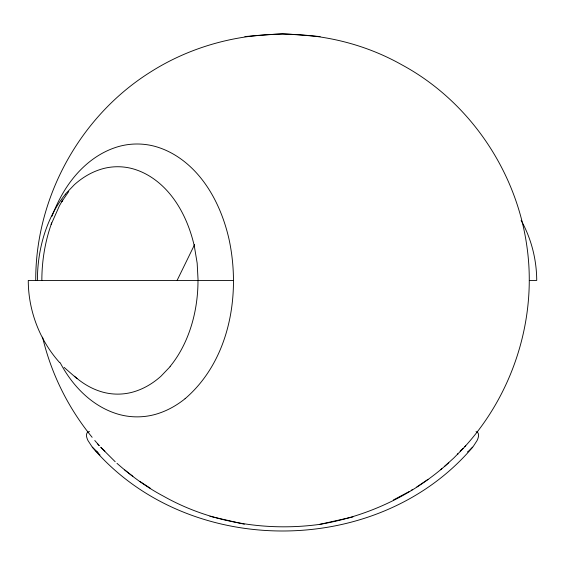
<?xml version="1.0" encoding="UTF-8"?>
<svg xmlns="http://www.w3.org/2000/svg" width="565" height="565" viewBox="0 0 565 565"><rect width="100%" height="100%" fill="white"/><g stroke="black" fill="none" stroke-linecap="round" stroke-linejoin="round"><path stroke-width="0.85" d="M52.008 216.247C59.77 195.603 71.797 176.111 89.108 162.141A139.845 98.882 -90 0 1 114.518 147.839C129.018 142.705 145.198 142.719 159.697 147.853A139.993 98.988 -90 0 1 185.087 162.162C198.393 172.89 208.633 187.001 216.141 202.27A139.145 98.395 90 0 1 229.086 239.496C240.902 294.746 229.673 360.442 185.08 398.713M41.852 280.431C41.845 260.896 45.087 241.347 51.69 222.949L51.182 224.34L59.424 205.794L62.715 200.024L61.677 201.79L68.739 191.514M35.736 280.431C35.397 197.538 79.898 116.454 150.078 72.299C224.821 24.542 324.684 21.216 401.99 64.897C468.752 100.973 515.718 169.846 526.665 244.765C537.647 317.502 513.479 394.073 463.632 447.996M177.184 280.254L194.607 244.56M468.11 451.576L473.103 446.668L477.022 440.629A25.665 21.632 41.3 0 0 478.025 438.172C478.88 436.003 479.078 432.098 476.034 431.653M65.272 194.212L74.453 184.628A116.376 82.292 -90 0 1 98.896 169.945C110.973 165.651 124.462 165.672 136.539 169.952A116.489 82.37 -90 0 1 160.961 184.642C170.496 193.188 177.94 203.852 183.576 215.3A115.959 81.996 90 0 1 194.36 246.319L197.171 263.17L198.082 280.431M170.136 366.65L160.961 376.226A116.376 82.292 90 0 1 136.532 390.916C124.441 395.21 110.952 395.189 98.868 390.909A116.665 82.497 90 0 1 77.688 378.974L74.425 376.205M472.693 447.162C377.9 558.933 187.1 558.947 92.307 447.162L88.006 440.615A25.707 21.668 -41.3 0 1 87.01 438.143C85.937 435.862 86.155 431.505 89.531 431.589M463.067 448.617L453.667 458.13L444.38 466.528M464.79 446.661L465.722 445.693M463.243 448.229L460.136 451.131M448.772 462.679C412.831 495.328 367.321 516.438 319.522 524.405C266.306 531.637 210.568 522.717 163.603 496.247C146.716 487.334 131.228 475.97 116.969 463.314M440.538 469.741L441.823 468.675M467.933 451.71L467.58 451.972M427.973 479.41L416.885 486.882M411.179 490.392L412.605 489.509M408.996 491.649L393.431 499.969M319.522 524.405L352.927 516.933M244.899 36.548L282.5 33.667L320.101 36.548M233.543 280.431L28.271 280.431C28.278 310.489 39.585 340.349 59.728 362.688M529.32 280.431L536.729 280.431C536.623 259.497 531.312 238.642 521.121 220.336M209.926 516.283L226.876 520.224M227.081 520.224L244.32 524.228M150.53 488.393L139.915 481.444M97.858 452.297L97.943 452.36A26.378 22.148 -47 0 0 98.098 452.48M457.89 454.267L457.375 453.78M97.498 452.042L97.053 451.718M132.867 476.337L124.759 470.016M96.876 451.59L92.307 447.162M77.031 378.656L64.071 367.356M104.864 451.131L101.135 447.621M115.196 461.732L100.626 447.183M95.21 450.361L99.991 454.973M94.779 440.481L99.278 445.693M97.427 443.652L99.023 445.418M92.137 437.31C68.309 408.191 51.189 373.755 42.545 337.121M60.194 362.744C67.397 376.417 77.024 388.939 89.072 398.685A140 98.995 90 0 0 114.49 413.008C128.989 418.149 145.177 418.157 159.683 413.015A139.845 98.882 90 0 0 185.08 398.713M37.41 280.431A113.134 79.997 -90 0 1 65.356 194.346M197.99 280.431A113.134 79.997 90 0 1 170.051 366.508"/></g></svg>
